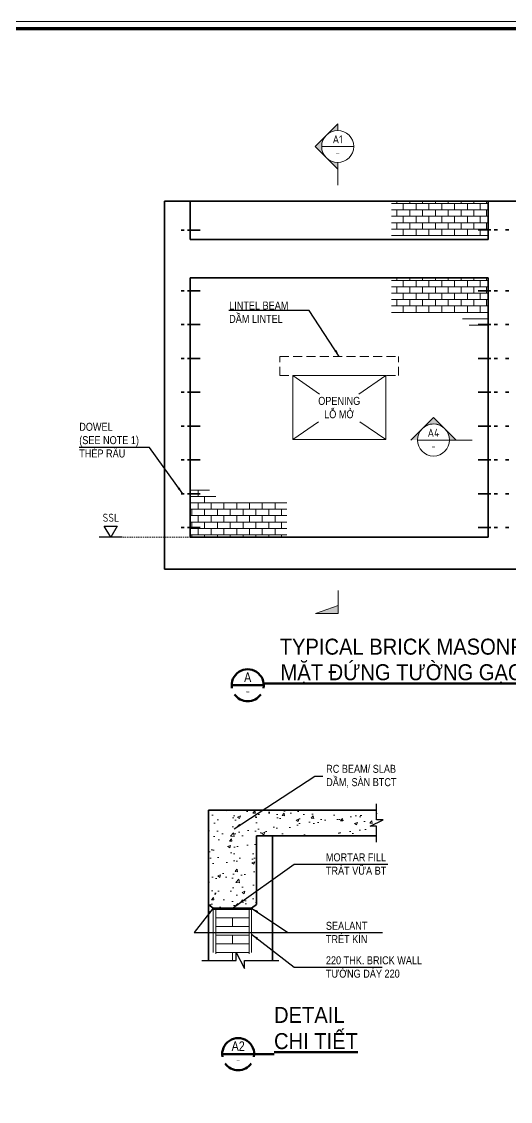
# Model space of a CAD drawing. Header units: millimetres. Extents: x -88960 to 836140, y 175458 to 320791.
# Drawn here: x 754354 to 768094, y 202970 to 233358 of the extents above; entities that cross this region are included whole.
import ezdxf
from ezdxf.enums import TextEntityAlignment as Align

# ---------------------------------------------------------------- set-up
doc = ezdxf.new("R2010")
doc.units = ezdxf.units.MM
doc.header["$LTSCALE"] = 1000
for name, pattern in [('CENTER', [2, 1.25, -0.25, 0.25, -0.25]), ('DOT', [0.25, 0, -0.25]), ('HIDDEN', [0.375, 0.25, -0.125])]:
    doc.linetypes.add(name, pattern=pattern)
doc.layers.get('0').update_dxf_attribs({"linetype": 'CONTINUOUS'})
for name, color, linetype, lineweight in [('Ap0101_grid', 145, 'CENTER', 18), ('Ap0104_leader', 145, 'CONTINUOUS', 25), ('Ap0202_T', 141, 'CONTINUOUS', 25), ('Ap0205_T', 253, 'CONTINUOUS', 50), ('Ap0306_PHBS', 43, 'HIDDEN', 20), ('Ap0310_PSS', 130, 'CONTINUOUS', 18), ('Ap0311_H', 8, 'CONTINUOUS', 15), ('Ap0313_FL', 145, 'CONTINUOUS', 13), ('Ap0314_Kh', 253, 'CONTINUOUS', 15), ('Ap0402_Reinf.S', 6, 'CONTINUOUS', 35)]:
    doc.layers.add(name, color=color, linetype=linetype, lineweight=lineweight)
doc.styles.add('Arial', font='arial.ttf', dxfattribs={"width": 0.8})
doc.styles.add('ISOCP', font='isocp.shx')
doc.styles.add('S-TEXT18', font='ISOCP.shx')
doc.styles.add('S-TEXT25', font='VN_VNI.shx', dxfattribs={"width": 0.85})
doc.styles.add('S-TEXT50', font='VHELVEN_0.TTF', dxfattribs={"width": 0.9})
doc.dimstyles.new('SDIM_100_STD', dxfattribs={"dimscale": 100, "dimtxt": 2, "dimasz": 2, "dimexe": 2, "dimexo": 1, "dimgap": 1, "dimtad": 1, "dimdec": 0, "dimtxsty": 'S-TEXT25', "dimcen": 2.5, "dimdle": 2, "dimclrd": 256, "dimclre": 256, "dimclrt": 7, "dimadec": 0, "dimazin": 0, "dimtfac": 1, "dimtdec": 0, "dimtix": 1, "dimtmove": 0, "dimatfit": 3, "dimfxl": 1, "dimarcsym": 0})

# ---------------------------------------------------------------- blocks, each defined once
blk = doc.blocks.new('S007')
at = {"layer": 'Ap0202_T', "lineweight": 25, "style": 'ISOCP', "width": 1}
blk.add_attdef('SSCALE', text='', height=2.5, dxfattribs=at).set_placement((0, -2.36), align=Align.TOP_CENTER)
at = {"layer": 'Ap0205_T', "ltscale": 100, "style": 'Arial', "width": 0.8}
for tag, p in [('HEADING_1', (0, 7.99)), ('%%UHEADING_2', (0, 0))]:
    blk.add_attdef(tag, text='', height=5, dxfattribs=at).set_placement(p, align=Align.BOTTOM_CENTER)
blk = doc.blocks.new('S008')
at = {"color": 0}
blk.add_line((-5, 0), (5, 0), dxfattribs=at)
for start_param, end_param in [(6.107277, 9.600681), (10.037379, 11.953764)]:
    blk.add_ellipse((0, 0), major_axis=(5, 0), ratio=1, start_param=start_param, end_param=end_param, dxfattribs=at)
at = {"layer": 'Ap0202_T', "style": 'Arial', "width": 0.8}
blk.add_attdef('DETT', text='', height=3, dxfattribs=at).set_placement((0, 0.11), align=Align.BOTTOM_CENTER)
at = {"layer": 'Ap0202_T', "lineweight": 35, "style": 'ISOCP', "width": 1}
blk.add_attdef('C/REF', text='', height=2, dxfattribs=at).set_placement((0, -0.88), align=Align.TOP_CENTER)
blk = doc.blocks.new('S002g')
h = blk.add_hatch(color=256)
h.paths.add_polyline_path([(0, 7.07), (0, 5, 0.198356), (-3.53, 3.54)])
h.paths.add_polyline_path([(0, -5), (0, -7.07), (-7.07, 0), (-3.54, 3.53, 0.667404)])
at = {"color": 0, "linetype": 'ByBlock'}
for p, q in [((-7.07, 0), (0, 7.07)), ((0, 7.07), (0, 5)), ((0, -7.07), (-7.07, 0))]:
    blk.add_line(p, q, dxfattribs=at)
at = {"color": 0}
blk.add_line((5, 0), (-5, 0), dxfattribs=at)
at = {"color": 0, "linetype": 'ByBlock'}
blk.add_lwpolyline([(0, -5), (0, -12.07)], dxfattribs=at)
at = {"color": 0}
blk.add_circle((0, 0), 5, dxfattribs=at)
at = {"color": 0, "linetype": 'ByBlock', "style": 'ISOCP'}
blk.add_attdef('SM', text='', height=2.5, dxfattribs=at).set_placement((0, 1), align=Align.CENTER)
at = {"color": 7, "linetype": 'ByBlock', "style": 'ISOCP'}
blk.add_attdef('DN', text='', height=2, dxfattribs=at).set_placement((0, -1), align=Align.TOP_CENTER)
blk = doc.blocks.new('S017')
at = {"color": 0, "linetype": 'ByBlock'}
blk.add_line((3.63, 0), (-3.63, 0), dxfattribs=at)
blk.add_lwpolyline([(0, 0), (-2.02, 3.5), (2.02, 3.5), (0, 0)], dxfattribs=at)
at = {"color": 0, "linetype": 'ByBlock', "style": 'ISOCP'}
for tag, p in [('LEVEL_ABOVE', (0.07, 9.02)), ('LEVEL_DOWN', (0.07, 4.85))]:
    blk.add_attdef(tag, text='', height=2.5, dxfattribs=at).set_placement(p, align=Align.CENTER)
blk = doc.blocks.new('S002a')
at = {"linetype": 'Continuous'}
h = blk.add_hatch(color=0, dxfattribs=at)
h.paths.add_polyline_path([(0, 7.07), (-3.54, 3.53), (-3.54, 3.53, -0.414171), (3.53, 3.54)])
h.paths.add_polyline_path([(-3.54, 3.53), (-3.54, 3.53), (-7.07, 0), (-5, 0, -0.198394)])
h.paths.add_polyline_path([(3.54, 3.53, -0.198356), (5, 0), (7.07, 0)])
at = {"color": 0, "linetype": 'ByBlock'}
for p, q in [((0, 7.07), (-7.07, 0)), ((0, 7.07), (7.07, 0)), ((12.07, 0), (-5, 0))]:
    blk.add_line(p, q, dxfattribs=at)
blk.add_lwpolyline([(3.54, 3.53), (3.03, 3.98), (2.37, 4.4), (1.6, 4.74), (0.74, 4.95), (0, 5), (-0.42, 4.98), (-1.36, 4.81), (-2.04, 4.57), (-2.6, 4.27), (-3.11, 3.91), (-3.54, 3.53)], dxfattribs=at)
blk.add_circle((0, 0), 5, dxfattribs=at)
at = {"color": 0, "linetype": 'ByBlock', "style": 'ISOCP'}
blk.add_attdef('SM', text='', height=2.5, dxfattribs=at).set_placement((0, 1), align=Align.CENTER)
at = {"color": 7, "linetype": 'ByBlock', "style": 'ISOCP'}
blk.add_attdef('DN', text='', height=2, dxfattribs=at).set_placement((0, -1), align=Align.TOP_CENTER)
blk = doc.blocks.new('S002gt')
at = {"linetype": 'ByBlock'}
blk.add_hatch(color=0, dxfattribs=at).paths.add_polyline_path([(0, -4.64), (0, -7.14), (-7.14, -7.14)])
at = {"color": 0, "linetype": 'ByBlock'}
blk.add_line((0, 0), (0, -7.14), dxfattribs=at)
blk.add_lwpolyline([(0, -7.14), (-7.14, -7.14), (0, -4.64)], close=True, dxfattribs=at)
blk = doc.blocks.new('CHG_XX_Khung ten')
blk.add_lwpolyline([(15, 579), (826, 579), (826, 15), (15, 15)], close=True)
at = {"color": 4, "linetype": 'Continuous', "const_width": 1}
blk.add_lwpolyline([(17, 577), (824, 577), (824, 17), (17, 17)], close=True, dxfattribs=at)

msp = doc.modelspace()

# ---------------------------------------------------------------- hatches: boundary and pattern name
at = {"layer": 'Ap0311_H'}
h = msp.add_hatch(dxfattribs=at)
h.set_pattern_fill('AR-B816', color=256, scale=22.5225, style=0)
h.set_pattern_definition([(180, (782561.64, 264815.06), (0, -180.18), []), (270, (782561.64, 264815.06), (180.18, -180.18), [180.18, -180.18])])
h.paths.add_polyline_path([(764753.43201, 227337.61934), (767471.5695, 227337.61934), (767471.5695, 228306.08684), (764753.43201, 228306.08684)])
h = msp.add_hatch(dxfattribs=at)
h.set_pattern_fill('AR-B816', color=256, scale=22.5225, style=0)
h.set_pattern_definition([(180, (782561.64, 262652.9), (0, -180.18), []), (270, (782561.64, 262652.9), (180.18, -180.18), [180.18, -180.18])])
h.paths.add_polyline_path([(764753.43201, 225175.45934), (767471.5695, 225175.45934), (767471.5695, 226143.92684), (764753.43201, 226143.92684)])
h = msp.add_hatch(dxfattribs=at)
h.set_pattern_fill('AR-B816', color=256, scale=22.5225, style=0)
h.set_pattern_definition([(0, (744003.12, 182337.66), (0, 180.18), []), (90, (744003.12, 182337.66), (-180.18, 180.18), [180.18, -180.18])])
h.paths.add_polyline_path([(761811.33699, 219815.10434), (759093.1995, 219815.10434), (759093.1995, 218846.63684), (761811.33699, 218846.63684)])
h = msp.add_hatch(dxfattribs=at)
h.set_pattern_fill('AR-CONC', color=256, scale=4.5045, style=0)
h.set_pattern_definition([(50, (755929.55, 185267.05), (820.651, -71.798), [85.81, -943.918]), (355, (755929.55, 185267.05), (-158.751, 860.615), [68.649, -755.134]), (100.451, (755997.9, 185261.1), (661.902, 788.813), [72.928, -802.206]), (46.184, (755929.5, 185495.9), (1221.076, -189.38), [128.716, -1415.877]), (96.6356, (756031.3, 185480.1), (1069.387, 1114.53), [109.39, -1203.31]), (351.184, (755929.5, 185495.9), (1069.39, 1114.526), [102.973, -1132.7]), (21, (756043.96, 185438.7), (682.95, -460.655), [85.81, -943.918]), (326, (756044, 185438.7), (278.387, 829.675), [68.649, -755.134]), (71.4514, (756100.9, 185400.3), (961.335, 369.022), [72.928, -802.206]), (37.5, (755929.55, 185267.05), (13.9126, 380.8782), [0, -745.981, 0, -766.576, 0, -757.995]), (7.5, (755929.55, 185267.05), (300.989, 451.2634), [0, -437.0626, 0, -728.819, 0, -288.896]), (327.5, (755674.4, 185267.05), (610.768, -25.805), [0, -286.036, 0, -892.4315, 0, -1184.188]), (317.5, (755560, 185267.05), (667.248, 114.534), [0, -371.846, 0, -592.666, 0, -840.945])])
h.paths.add_polyline_path([(764333.01622, 211168.20499), (759603.29122, 211168.20499), (759603.29122, 208510.54999), (759738.42622, 208411.45099), (760819.50622, 208411.45099), (760954.64122, 208510.54999), (760954.64122, 210447.48499), (764333.01622, 210447.48499), (764333.01622, 210717.75499), (764152.83622, 210717.75499), (764513.19622, 210897.93499), (764333.01622, 210897.93499)])

# ---------------------------------------------------------------- linework, layer by layer
at = {"layer": 'Ap0101_grid', "linetype": 'DOT', "ltscale": 0.25}
msp.add_line((759093.1995, 218846.63684), (756530.25591, 218846.63684), dxfattribs=at)
at = {"layer": 'Ap0101_grid'}
for p, q in [((759738.42622, 208411.45099), (759738.42622, 206938.36716)), ((759738.42622, 208375.41499), (760819.50622, 208375.41499)), ((759810.49822, 208375.41499), (759810.49822, 206938.36716)), ((760747.43422, 208375.41499), (760747.43422, 206933.97499)), ((760819.50622, 208411.45099), (760819.50622, 206933.97499)), ((759810.49822, 208132.17199), (760747.43422, 208132.17199)), ((759810.49822, 207888.92899), (760747.43422, 207888.92899)), ((760278.96622, 208132.17199), (760278.96622, 207888.92899)), ((759810.49822, 207645.68599), (760747.43422, 207645.68599)), ((760278.96622, 207645.68599), (760278.96622, 207402.44299)), ((759810.49822, 207402.44299), (760747.43422, 207402.44299)), ((759810.49822, 207159.19999), (760747.43422, 207159.19999)), ((760278.96622, 207159.19999), (760278.96622, 206933.97499))]:
    msp.add_line(p, q, dxfattribs=at)
at = {"layer": 'Ap0104_leader'}
for points in [[(764333.01622, 210267.30499), (764333.01622, 210717.75499), (764152.83622, 210717.75499), (764513.19622, 210897.93499), (764333.01622, 210897.93499), (764333.01622, 211348.38499)], [(759423.11122, 206933.97499), (760387.07422, 206933.97499), (760387.07422, 207159.19999), (760621.30822, 206708.74999), (760621.30822, 206933.97499), (761585.27122, 206933.97499)]]:
    msp.add_lwpolyline(points, dxfattribs=at)
at = {"layer": 'Ap0205_T', "ltscale": 100}
msp.add_line((759991.6816, 204300.05948), (761449.50323, 204300.05948), dxfattribs=at)
for start_param, end_param in [(6.1072769158, 9.600681106), (10.0373794861, 11.9537638429)]:
    msp.add_ellipse((760442.1316, 204300.05948), major_axis=(450.45, 0.00118), ratio=0.9999999985, start_param=start_param, end_param=end_param, dxfattribs=at)
at = {"layer": 'Ap0306_PHBS'}
for p, q in [((761615.7195, 223936.72184), (764949.0495, 223936.72184)), ((761615.7195, 223396.18184), (761615.7195, 223936.72184)), ((764949.0495, 223396.18184), (764949.0495, 223936.72184)), ((761615.7195, 223396.18184), (764949.0495, 223396.18184))]:
    msp.add_line(p, q, dxfattribs=at)
at = {"layer": 'Ap0310_PSS'}
msp.add_lwpolyline([(761976.0795, 221594.38184), (761976.0795, 221594.38184), (764588.6895, 221594.38184), (764588.6895, 221594.38184), (764588.6895, 223396.18184), (761976.0795, 223396.18184)], close=True, dxfattribs=at)
at = {"layer": 'Ap0311_H'}
for p, q in [((767471.5695, 227337.61934), (764753.43201, 227337.61934)), ((767471.5695, 225175.45934), (764753.43201, 225175.45934)), ((767471.5695, 224995.27934), (766750.8495, 224995.27934)), ((767471.5695, 224815.09934), (766931.0295, 224815.09934)), ((759093.1995, 220175.46434), (759633.7395, 220175.46434)), ((759318.4245, 219995.28434), (759318.4245, 220175.46434)), ((759093.1995, 219995.28434), (759813.9195, 219995.28434)), ((759093.1995, 219815.10434), (761811.33699, 219815.10434)), ((759498.6045, 219815.10434), (759498.6045, 219995.28434))]:
    msp.add_line(p, q, dxfattribs=at)
at = {"layer": 'Ap0313_FL', "ltscale": 5}
for p, q in [((761976.0795, 223396.18184), (762729.51456, 222876.57145)), ((764588.6895, 223396.18184), (763835.25443, 222876.57145)), ((762701.59905, 222094.74014), (761976.0795, 221594.38184)), ((763863.16995, 222094.74014), (764588.6895, 221594.38184))]:
    msp.add_line(p, q, dxfattribs=at)
at = {"layer": 'Ap0402_Reinf.S'}
for p, q in [((758372.4795, 228306.08684), (777381.4695, 228306.08684)), ((759093.1995, 227225.00684), (759093.1995, 228306.08684)), ((767471.5695, 227225.00684), (767471.5695, 228306.08684)), ((758837.07861, 227490.60848), (758927.16861, 227490.60848)), ((759017.25861, 227490.60848), (759377.61861, 227490.60848)), ((767547.51038, 227495.27684), (767187.15038, 227495.27684)), ((767727.69038, 227495.27684), (767637.60038, 227495.27684)), ((767958.69111, 227495.27684), (768048.78111, 227495.27684)), ((759093.1995, 227225.00684), (767471.5695, 227225.00684)), ((759093.1995, 226143.92684), (767471.5695, 226143.92684)), ((758837.07861, 225783.56684), (758927.16861, 225783.56684)), ((759017.25861, 225783.56684), (759377.61861, 225783.56684)), ((767547.51038, 225783.56684), (767187.15038, 225783.56684)), ((767727.69038, 225783.56684), (767637.60038, 225783.56684)), ((767958.69111, 225783.56684), (768048.78111, 225783.56684)), ((758837.07861, 224831.18684), (758927.16861, 224831.18684)), ((759017.25861, 224831.18684), (759377.61861, 224831.18684)), ((767547.51038, 224831.18684), (767187.15038, 224831.18684)), ((767727.69038, 224831.18684), (767637.60038, 224831.18684)), ((767958.69111, 224831.18684), (768048.78111, 224831.18684)), ((758837.07861, 223878.80684), (758927.16861, 223878.80684)), ((759017.25861, 223878.80684), (759377.61861, 223878.80684)), ((767547.51038, 223878.80684), (767187.15038, 223878.80684)), ((767727.69038, 223878.80684), (767637.60038, 223878.80684)), ((767958.69111, 223878.80684), (768048.78111, 223878.80684)), ((758837.07861, 222926.42684), (758927.16861, 222926.42684)), ((759017.25861, 222926.42684), (759377.61861, 222926.42684)), ((767547.51038, 222926.42684), (767187.15038, 222926.42684)), ((767727.69038, 222926.42684), (767637.60038, 222926.42684)), ((767958.69111, 222926.42684), (768048.78111, 222926.42684)), ((758837.07861, 221974.04684), (758927.16861, 221974.04684)), ((759017.25861, 221974.04684), (759377.61861, 221974.04684)), ((767547.51038, 221974.04684), (767187.15038, 221974.04684)), ((767727.69038, 221974.04684), (767637.60038, 221974.04684)), ((767958.69111, 221974.04684), (768048.78111, 221974.04684)), ((758837.07861, 221021.66684), (758927.16861, 221021.66684)), ((759017.25861, 221021.66684), (759377.61861, 221021.66684)), ((767547.51038, 221021.66684), (767187.15038, 221021.66684)), ((767727.69038, 221021.66684), (767637.60038, 221021.66684)), ((767958.69111, 221021.66684), (768048.78111, 221021.66684)), ((758837.07861, 220069.28684), (758927.16861, 220069.28684)), ((759017.25861, 220069.28684), (759377.61861, 220069.28684)), ((767547.51038, 220069.28684), (767187.15038, 220069.28684)), ((767727.69038, 220069.28684), (767637.60038, 220069.28684)), ((767958.69111, 220069.28684), (768048.78111, 220069.28684)), ((758837.07861, 219116.90684), (758927.16861, 219116.90684)), ((759017.25861, 219116.90684), (759377.61861, 219116.90684)), ((767547.51038, 219116.90684), (767187.15038, 219116.90684)), ((767727.69038, 219116.90684), (767637.60038, 219116.90684)), ((767958.69111, 219116.90684), (768048.78111, 219116.90684)), ((759093.1995, 218846.63684), (767471.5695, 218846.63684)), ((759603.29122, 206933.97499), (759603.29122, 211168.20499)), ((759603.29122, 211168.20499), (764333.01622, 211168.20499)), ((759603.29122, 210447.48499), (759603.29122, 208510.54999)), ((760954.64122, 210447.48499), (760954.64122, 208510.54999)), ((760954.64122, 210447.48499), (764333.01622, 210447.48499)), ((761405.09122, 206933.97499), (761405.09122, 210447.48499)), ((759738.42622, 208411.45099), (759603.29122, 208510.54999)), ((760819.50622, 208411.45099), (760954.64122, 208510.54999)), ((759738.42622, 208411.45099), (760819.50622, 208411.45099))]:
    msp.add_line(p, q, dxfattribs=at)
at = {"layer": 'Ap0402_Reinf.S', "ltscale": 5}
for p, q in [((758372.4795, 226954.73684), (758372.4795, 228306.08684)), ((758372.4795, 217945.73684), (758372.4795, 226954.73684)), ((759093.1995, 218846.63684), (759093.1995, 226143.92684)), ((767471.5695, 218846.63684), (767471.5695, 226143.92684)), ((758372.4795, 217945.73684), (777381.4695, 217945.73684))]:
    msp.add_line(p, q, dxfattribs=at)

# ---------------------------------------------------------------- block references
at = {"layer": 'Ap0202_T'}
ref = msp.add_blockref('S017', (756857.60865, 218846.63684), dxfattribs=dict(at, xscale=90.09, yscale=90.09, zscale=90.09))
ref.add_attrib('LEVEL_DOWN', 'SSL', dxfattribs={"layer": '0', "color": 0, "linetype": 'ByBlock', "height": 225.225, "style": 'ISOCP'}).set_placement((756864.08327, 219283.56702), align=Align.CENTER)
ref = msp.add_blockref('S007', (761159.4272, 214822.88479), dxfattribs=dict(at, xscale=90.09, yscale=90.09, zscale=90.09))
ref.add_attrib('HEADING_1', 'TYPICAL BRICK MASONRY ELEVATION', (761609.8772, 215542.70389), dxfattribs={"layer": 'Ap0205_T', "ltscale": 100, "height": 450.45, "style": 'S-TEXT50', "width": 0.9})
ref.add_attrib('%%UHEADING_2', '%%U   MAËT ÑÖÙNG TÖÔØNG GAÏCH ÑIEÅN HÌNH  ', (761159.4272, 214822.88479), dxfattribs={"layer": 'Ap0205_T', "ltscale": 100, "height": 450.45, "style": 'S-TEXT50', "width": 0.9})
at = {"layer": 'Ap0205_T'}
ref = msp.add_blockref('S008', (760708.9772, 214681.24647), dxfattribs=dict(at, xscale=90.09, yscale=90.09, zscale=90.09))
ref.add_attrib('DETT', 'A', dxfattribs={"layer": 'Ap0202_T', "height": 270.27, "style": 'S-TEXT50', "width": 0.8}).set_placement((760708.9772, 214690.77167), align=Align.BOTTOM_CENTER)
ref.add_attrib('C/REF', '-', dxfattribs={"layer": 'Ap0202_T', "lineweight": 35, "height": 180.18, "style": 'S-TEXT18', "width": 1}).set_placement((760708.9772, 214602.41772), align=Align.TOP_CENTER)
at = {"layer": 'Ap0311_H', "xscale": 90.09, "yscale": 90.09, "zscale": 90.09}
for name, p, values in [('S002g', (763239.23093, 229844.02468), {'SM': 'A1', 'DN': '-'}), ('S002a', (765933.63165, 221583.30773), {'SM': 'A4', 'DN': '-'})]:
    msp.add_blockref(name, p, dxfattribs=at).add_auto_attribs(values)
msp.add_blockref('S002gt', (763254.16284, 217346.08405), dxfattribs=at)

# ---------------------------------------------------------------- texts
at = {"layer": 'Ap0202_T', "char_height": 225.225, "style": 'S-TEXT25'}
for s, insert, attachment_point in [('LINTEL BEAM\\PDAÀM LINTEL', (760188.21597, 225179.82824), 4), ('OPENING\\PLOÃ MÔÛ', (763282.3845, 222495.28184), 5), ('DOWEL\\P(SEE NOTE 1)\\PTHEÙP RAÂU', (755974.00318, 221577.90717), 4), ('\\A1;RC BEAM/ SLAB\\PDAÀM, SAØN BTCT', (762915.47908, 212121.20917), 4), ('MORTAR FILL\\PTRAÙT VÖÕA BT', (762907.8512, 209650.03778), 4), ('SEALANT\\PTREÙT KÍN', (762907.8512, 207724.41638), 4), ('220 THK. BRICK WALL\\PTÖÔØNG DAØY 220', (762907.8512, 206751.71977), 4)]:
    msp.add_mtext(s, dxfattribs=dict(at, insert=insert, attachment_point=attachment_point))
at = {"layer": 'Ap0202_T', "style": 'Arial', "width": 0.8}
msp.add_attdef('A2', text='1', height=270.27, dxfattribs=at).set_placement((760442.1316, 204309.58469), align=Align.BOTTOM_CENTER)
at = {"layer": 'Ap0202_T', "lineweight": 35, "style": 'ISOCP', "width": 1}
msp.add_attdef('-', text='-', height=180.18, dxfattribs=at).set_placement((760442.1316, 204221.23073), align=Align.TOP_CENTER)
at = {"layer": 'Ap0205_T', "ltscale": 100, "style": 'S-TEXT50', "width": 0.9}
for s, p in [('DETAIL  ', (761449.50323, 205178.76653)), ('%%UCHI TIEÁT', (761449.50323, 204441.84481))]:
    msp.add_text(s, height=450.45, dxfattribs=at).set_placement(p)

# ---------------------------------------------------------------- leaders
at = {"layer": 'Ap0104_leader'}
for points in [[(763282.3845, 223936.72184), (762437.82996, 225223.76959), (760182.23497, 225223.76959)], [(758882.12361, 220069.28684), (757952.98494, 221371.43803), (755974.00318, 221371.43803)], [(760326.63542, 210642.24668), (762593.60469, 212121.20917), (762825.38908, 212121.20917)], [(760278.96622, 208411.45099), (762011.5773, 209650.03778), (764649.37105, 209650.03778)], [(759738.42622, 208411.45099), (759201.93183, 207724.41638), (764494.52915, 207724.41638)], [(760819.50622, 208411.45099), (761839.61201, 207724.41638), (764494.52915, 207724.41638)], [(760819.50622, 207672.71299), (762011.5773, 206751.71977), (764493.0649, 206751.71977)]]:
    msp.add_leader(points, dimstyle='SDIM_100_STD', override={"dimgap": 1, "dimtad": 0}, dxfattribs=at)

# ---------------------------------------------------------------- next in the draw order: block references
at = {"layer": 'Ap0314_Kh', "xscale": 100, "yscale": 100, "zscale": 100}
msp.add_blockref('CHG_XX_Khung ten', (752040.40192, 175457.91904), dxfattribs=at)

doc.saveas('drawing.dxf')
